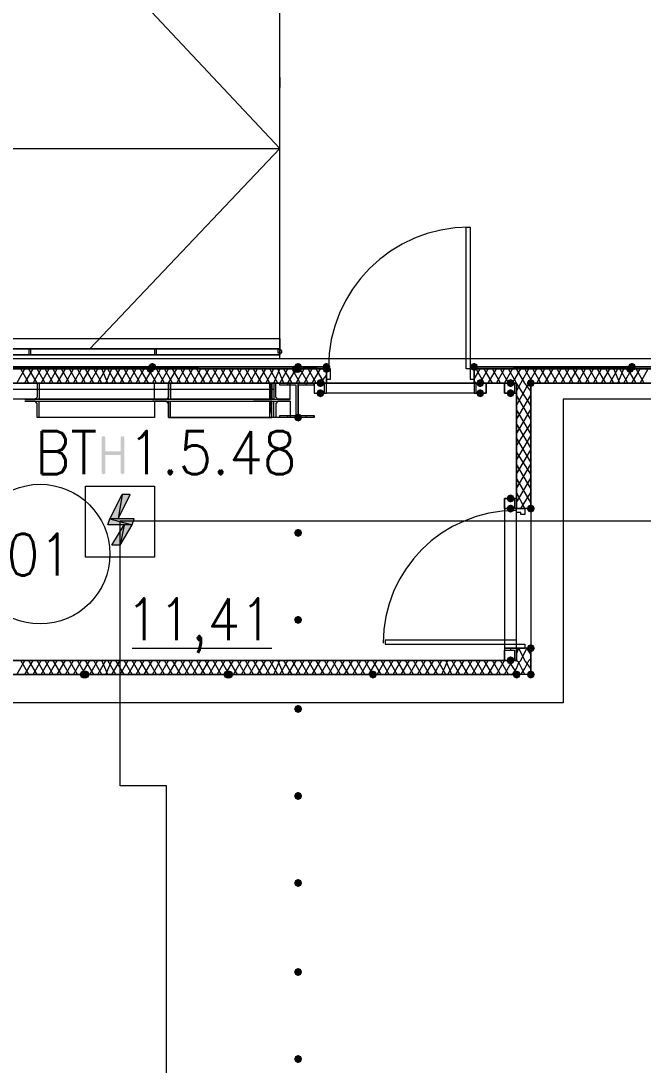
# Model space of a CAD drawing. Header units: millimetres. Extents: x 0 to 420, y 0 to 297.
# Drawn here: x 107.61 to 120.63, y 207.94 to 229.78 of the extents above; entities that cross this region are included whole.
import ezdxf

# ---------------------------------------------------------------- set-up
doc = ezdxf.new("R2010")
doc.units = ezdxf.units.MM
doc.styles.get("Standard").update_dxf_attribs({"font": 'STANDARD'})

msp = doc.modelspace()

# ---------------------------------------------------------------- hatches: boundary and pattern name
for color, points in [(254, [(110.405333, 222.504), (110.380463, 222.444204), (110.320667, 222.419333), (110.260871, 222.444204), (110.236, 222.504), (110.260871, 222.563796), (110.320667, 222.588667), (110.380462, 222.563796)]), (254, [(110.447667, 222.546333), (110.422796, 222.486537), (110.363, 222.461667), (110.303204, 222.486537), (110.278333, 222.546333), (110.303204, 222.606129), (110.363, 222.631), (110.422796, 222.606129)]), (254, [(113.453333, 222.504), (113.428463, 222.444204), (113.368667, 222.419333), (113.308871, 222.444204), (113.284, 222.504), (113.308871, 222.563796), (113.368667, 222.588667), (113.428462, 222.563796)]), (254, [(113.495667, 222.546333), (113.470796, 222.486537), (113.411, 222.461667), (113.351204, 222.486537), (113.326333, 222.546333), (113.351204, 222.606129), (113.411, 222.631), (113.470796, 222.606129)]), (254, [(113.495667, 222.546333), (113.470796, 222.486537), (113.411, 222.461667), (113.351204, 222.486537), (113.326333, 222.546333), (113.351204, 222.606129), (113.411, 222.631), (113.470796, 222.606129)]), (254, [(113.495667, 222.504), (113.470796, 222.444204), (113.411, 222.419333), (113.351204, 222.444204), (113.326333, 222.504), (113.351204, 222.563796), (113.411, 222.588667), (113.470796, 222.563796)]), (254, [(114.088333, 222.546333), (114.063463, 222.486537), (114.003667, 222.461667), (113.943871, 222.486537), (113.919, 222.546333), (113.943871, 222.606129), (114.003667, 222.631), (114.063462, 222.606129)]), (254, [(114.088333, 222.504), (114.063463, 222.444204), (114.003667, 222.419333), (113.943871, 222.444204), (113.919, 222.504), (113.943871, 222.563796), (114.003667, 222.588667), (114.063462, 222.563796)]), (254, [(117.178667, 222.546333), (117.153796, 222.486537), (117.094, 222.461667), (117.034204, 222.486537), (117.009333, 222.546333), (117.034204, 222.606129), (117.094, 222.631), (117.153796, 222.606129)]), (254, [(120.438333, 222.504), (120.413463, 222.444204), (120.353667, 222.419333), (120.293871, 222.444204), (120.269, 222.504), (120.293871, 222.563796), (120.353667, 222.588667), (120.413462, 222.563796)]), (254, [(120.480667, 222.546333), (120.455796, 222.486537), (120.396, 222.461667), (120.336204, 222.486537), (120.311333, 222.546333), (120.336204, 222.606129), (120.396, 222.631), (120.455796, 222.606129)]), (98, [(112.860667, 222.207667), (112.818333, 222.207667)]), (7, [(113.961333, 222.207667), (113.936462, 222.147871), (113.876667, 222.123), (113.816871, 222.147871), (113.792, 222.207667), (113.816871, 222.267462), (113.876667, 222.292333), (113.936462, 222.267463)]), (7, [(117.305667, 222.207667), (117.280796, 222.147871), (117.221, 222.123), (117.161204, 222.147871), (117.136333, 222.207667), (117.161204, 222.267462), (117.221, 222.292333), (117.280796, 222.267463)]), (7, [(117.940667, 222.207667), (117.915796, 222.147871), (117.856, 222.123), (117.796204, 222.147871), (117.771333, 222.207667), (117.796204, 222.267462), (117.856, 222.292333), (117.915796, 222.267463)]), (254, [(118.364, 222.207667), (118.339129, 222.147871), (118.279333, 222.123), (118.219538, 222.147871), (118.194667, 222.207667), (118.219537, 222.267462), (118.279333, 222.292333), (118.339129, 222.267463)]), (254, [(118.364, 222.207667), (118.339129, 222.147871), (118.279333, 222.123), (118.219538, 222.147871), (118.194667, 222.207667), (118.219537, 222.267462), (118.279333, 222.292333), (118.339129, 222.267463)]), (7, [(113.961333, 221.996), (113.936462, 221.936204), (113.876667, 221.911333), (113.816871, 221.936204), (113.792, 221.996), (113.816871, 222.055796), (113.876667, 222.080667), (113.936462, 222.055796)]), (7, [(117.305667, 221.996), (117.280796, 221.936204), (117.221, 221.911333), (117.161204, 221.936204), (117.136333, 221.996), (117.161204, 222.055796), (117.221, 222.080667), (117.280796, 222.055796)]), (7, [(117.940667, 221.996), (117.915796, 221.936204), (117.856, 221.911333), (117.796204, 221.936204), (117.771333, 221.996), (117.796204, 222.055796), (117.856, 222.080667), (117.915796, 222.055796)]), (98, [(112.522, 221.869), (112.564333, 221.869)]), (98, [(112.522, 221.826667), (112.564333, 221.826667)]), (98, [(112.818333, 221.869), (112.860667, 221.869)]), (7, [(113.495667, 221.488), (113.470796, 221.428204), (113.411, 221.403333), (113.351204, 221.428204), (113.326333, 221.488), (113.351204, 221.547796), (113.411, 221.572667), (113.470796, 221.547796)]), (7, [(109.299375, 220.342353), (109.299375, 221.058933), (109.309366, 221.088699), (109.339614, 221.098621), (109.36938, 221.088699), (109.379301, 221.058933), (109.379301, 220.780018), (109.697353, 220.780018), (109.697353, 221.058933), (109.707274, 221.088699), (109.73704, 221.098621), (109.767081, 221.088699), (109.777279, 221.058933), (109.777279, 220.342353), (109.767081, 220.312588), (109.73704, 220.302666), (109.707274, 220.312588), (109.697353, 220.342353), (109.697353, 220.700643), (109.379301, 220.700643), (109.379301, 220.342353), (109.36938, 220.312588), (109.339614, 220.302666), (109.309366, 220.312588)]), (7, [(117.940667, 219.794667), (117.915796, 219.734871), (117.856, 219.71), (117.796204, 219.734871), (117.771333, 219.794667), (117.796204, 219.854462), (117.856, 219.879333), (117.915796, 219.854463)]), (7, [(117.940667, 219.583), (117.915796, 219.523204), (117.856, 219.498333), (117.796204, 219.523204), (117.771333, 219.583), (117.796204, 219.642796), (117.856, 219.667667), (117.915796, 219.642796)]), (254, [(118.364, 219.583), (118.339129, 219.523204), (118.279333, 219.498333), (118.219538, 219.523204), (118.194667, 219.583), (118.219537, 219.642796), (118.279333, 219.667667), (118.339129, 219.642796)]), (7, [(113.495667, 219.075), (113.470796, 219.015204), (113.411, 218.990333), (113.351204, 219.015204), (113.326333, 219.075), (113.351204, 219.134796), (113.411, 219.159667), (113.470796, 219.134796)]), (7, [(113.495667, 217.254667), (113.470796, 217.194871), (113.411, 217.17), (113.351204, 217.194871), (113.326333, 217.254667), (113.351204, 217.314462), (113.411, 217.339333), (113.470796, 217.314463)]), (254, [(118.364, 216.662), (118.339129, 216.602204), (118.279333, 216.577333), (118.219538, 216.602204), (118.194667, 216.662), (118.219537, 216.721796), (118.279333, 216.746667), (118.339129, 216.721796)]), (7, [(117.940667, 216.408), (117.915796, 216.348204), (117.856, 216.323333), (117.796204, 216.348204), (117.771333, 216.408), (117.796204, 216.467796), (117.856, 216.492667), (117.915796, 216.467796)]), (254, [(109.008333, 216.111667), (108.983463, 216.051871), (108.923667, 216.027), (108.863871, 216.051871), (108.839, 216.111667), (108.863871, 216.171462), (108.923667, 216.196333), (108.983462, 216.171463)]), (254, [(109.050667, 216.111667), (109.025796, 216.051871), (108.966, 216.027), (108.906204, 216.051871), (108.881333, 216.111667), (108.906204, 216.171462), (108.966, 216.196333), (109.025796, 216.171463)]), (254, [(112.014, 216.111667), (111.989129, 216.051871), (111.929333, 216.027), (111.869538, 216.051871), (111.844667, 216.111667), (111.869537, 216.171462), (111.929333, 216.196333), (111.989129, 216.171463)]), (254, [(112.056333, 216.111667), (112.031462, 216.051871), (111.971667, 216.027), (111.911871, 216.051871), (111.887, 216.111667), (111.911871, 216.171462), (111.971667, 216.196333), (112.031462, 216.171463)]), (254, [(115.062, 216.111667), (115.037129, 216.051871), (114.977333, 216.027), (114.917538, 216.051871), (114.892667, 216.111667), (114.917537, 216.171462), (114.977333, 216.196333), (115.037129, 216.171463)]), (254, [(115.062, 216.111667), (115.037129, 216.051871), (114.977333, 216.027), (114.917538, 216.051871), (114.892667, 216.111667), (114.917537, 216.171462), (114.977333, 216.196333), (115.037129, 216.171463)]), (254, [(118.067667, 216.111667), (118.042796, 216.051871), (117.983, 216.027), (117.923204, 216.051871), (117.898333, 216.111667), (117.923204, 216.171462), (117.983, 216.196333), (118.042796, 216.171463)]), (254, [(118.364, 216.111667), (118.339129, 216.051871), (118.279333, 216.027), (118.219538, 216.051871), (118.194667, 216.111667), (118.219537, 216.171462), (118.279333, 216.196333), (118.339129, 216.171463)]), (254, [(118.364, 216.111667), (118.339129, 216.051871), (118.279333, 216.027), (118.219538, 216.051871), (118.194667, 216.111667), (118.219537, 216.171462), (118.279333, 216.196333), (118.339129, 216.171463)]), (7, [(113.495667, 215.392), (113.470796, 215.332204), (113.411, 215.307333), (113.351204, 215.332204), (113.326333, 215.392), (113.351204, 215.451796), (113.411, 215.476667), (113.470796, 215.451796)]), (7, [(113.495667, 213.571667), (113.470796, 213.511871), (113.411, 213.487), (113.351204, 213.511871), (113.326333, 213.571667), (113.351204, 213.631462), (113.411, 213.656333), (113.470796, 213.631463)]), (7, [(113.495667, 211.751333), (113.470796, 211.691537), (113.411, 211.666667), (113.351204, 211.691537), (113.326333, 211.751333), (113.351204, 211.811129), (113.411, 211.836), (113.470796, 211.811129)]), (7, [(113.495667, 209.888667), (113.470796, 209.828871), (113.411, 209.804), (113.351204, 209.828871), (113.326333, 209.888667), (113.351204, 209.948462), (113.411, 209.973333), (113.470796, 209.948463)]), (7, [(113.495667, 208.068333), (113.470796, 208.008537), (113.411, 207.983667), (113.351204, 208.008537), (113.326333, 208.068333), (113.351204, 208.128129), (113.411, 208.153), (113.470796, 208.128129)])]:
    msp.add_hatch(color=color).paths.add_polyline_path(points, flags=0)
h = msp.add_hatch(color=7)
h.paths.add_polyline_path([(113.368667, 222.546333), (101.134333, 222.546333), (113.368667, 222.504)], flags=0)
h.paths.add_polyline_path([(101.134333, 222.546333), (113.368667, 222.504), (101.134333, 222.504)], flags=0)
h = msp.add_hatch(color=7)
h.paths.add_polyline_path([(114.003667, 222.546333), (113.411, 222.546333), (114.003667, 222.504)], flags=0)
h.paths.add_polyline_path([(113.411, 222.546333), (114.003667, 222.504), (113.411, 222.504)], flags=0)
h = msp.add_hatch(color=7)
h.paths.add_polyline_path([(122.004667, 222.546333), (117.094, 222.546333), (122.004667, 222.504)], flags=0)
h.paths.add_polyline_path([(117.094, 222.546333), (122.004667, 222.504), (117.094, 222.504)], flags=0)
h = msp.add_hatch(color=98)
h.paths.add_polyline_path([(112.860667, 222.207667), (112.818333, 222.207667), (112.860667, 221.953667)], flags=0)
h.paths.add_polyline_path([(112.818333, 222.207667), (112.860667, 221.953667), (112.818333, 221.953667)], flags=0)
h = msp.add_hatch(color=7)
h.paths.add_polyline_path([(118.279333, 222.207667), (118.279333, 219.583)], flags=0)
h.paths.add_polyline_path([(118.279333, 219.583), (118.279333, 222.207667)], flags=0)
h = msp.add_hatch(color=98)
h.paths.add_polyline_path([(112.860667, 221.953667), (112.818333, 221.953667), (112.860667, 221.911333)], flags=0)
h.paths.add_polyline_path([(112.818333, 221.953667), (112.860667, 221.911333), (112.818333, 221.911333)], flags=0)
h.paths.add_polyline_path([(112.860667, 221.911333), (112.818333, 221.911333)], flags=0)
h.paths.add_polyline_path([(112.818333, 221.911333), (112.860667, 221.911333)], flags=0)
h.paths.add_polyline_path([(112.860667, 221.911333), (112.818333, 221.911333)], flags=0)
h.paths.add_polyline_path([(112.860667, 221.911333), (112.818333, 221.911333)], flags=0)
h.paths.add_polyline_path([(112.818333, 221.911333), (112.860667, 221.911333)], flags=0)
h.paths.add_polyline_path([(112.860667, 221.911333), (112.818333, 221.911333)], flags=0)
h = msp.add_hatch(color=98)
h.paths.add_polyline_path([(112.860667, 221.869), (112.522, 221.869)], flags=0)
h.paths.add_polyline_path([(112.522, 221.869), (112.860667, 221.869)], flags=0)
h.paths.add_polyline_path([(112.860667, 221.869), (112.522, 221.869)], flags=0)
h.paths.add_polyline_path([(112.860667, 221.869), (112.522, 221.869), (112.479667, 221.869)], flags=0)
h = msp.add_hatch(color=98)
h.paths.add_polyline_path([(112.479667, 221.869), (112.860667, 221.869)], flags=0)
h.paths.add_polyline_path([(112.860667, 221.869), (112.479667, 221.869)], flags=0)
h.paths.add_polyline_path([(112.860667, 221.869), (112.479667, 221.869)], flags=0)
h.paths.add_polyline_path([(112.479667, 221.869), (112.860667, 221.869)], flags=0)
h.paths.add_polyline_path([(112.860667, 221.869), (112.479667, 221.869)], flags=0)
h.paths.add_polyline_path([(112.860667, 221.869), (112.479667, 221.869)], flags=0)
h.paths.add_polyline_path([(112.479667, 221.869), (112.860667, 221.869)], flags=0)
h.paths.add_polyline_path([(112.860667, 221.869), (112.479667, 221.869)], flags=0)
h = msp.add_hatch(color=98)
h.paths.add_polyline_path([(112.860667, 221.826667), (112.479667, 221.826667)], flags=0)
h.paths.add_polyline_path([(112.479667, 221.826667), (112.860667, 221.826667)], flags=0)
h.paths.add_polyline_path([(112.860667, 221.826667), (112.479667, 221.826667)], flags=0)
h.paths.add_polyline_path([(112.860667, 221.826667), (112.479667, 221.826667)], flags=0)
h.paths.add_polyline_path([(112.479667, 221.826667), (112.860667, 221.826667)], flags=0)
h.paths.add_polyline_path([(112.860667, 221.826667), (112.479667, 221.826667)], flags=0)
h.paths.add_polyline_path([(112.860667, 221.826667), (112.479667, 221.826667)], flags=0)
h.paths.add_polyline_path([(112.479667, 221.826667), (112.860667, 221.826667)], flags=0)
h.paths.add_polyline_path([(112.860667, 221.826667), (112.479667, 221.826667)], flags=0)
h.paths.add_polyline_path([(112.860667, 221.826667), (112.479667, 221.826667), (112.522, 221.826667)], flags=0)
h = msp.add_hatch(color=98)
h.paths.add_polyline_path([(112.522, 221.869), (112.564333, 221.869)], flags=0)
h.paths.add_polyline_path([(112.564333, 221.869), (112.522, 221.869)], flags=0)
h = msp.add_hatch(color=98)
h.paths.add_polyline_path([(112.522, 221.826667), (112.860667, 221.826667)], flags=0)
h.paths.add_polyline_path([(112.860667, 221.826667), (112.522, 221.826667)], flags=0)
h = msp.add_hatch(color=98)
h.paths.add_polyline_path([(112.522, 221.826667), (112.564333, 221.826667)], flags=0)
h.paths.add_polyline_path([(112.564333, 221.826667), (112.522, 221.826667)], flags=0)
h = msp.add_hatch(color=98)
h.paths.add_polyline_path([(112.860667, 221.911333), (112.818333, 221.911333), (112.860667, 221.869)], flags=0)
h.paths.add_polyline_path([(112.818333, 221.911333), (112.860667, 221.869), (112.818333, 221.869)], flags=0)
h.paths.add_polyline_path([(112.860667, 221.869), (112.818333, 221.869), (112.564333, 221.869)], flags=0)
h = msp.add_hatch(color=98)
h.paths.add_polyline_path([(112.860667, 221.826667), (112.564333, 221.826667)], flags=0)
h.paths.add_polyline_path([(112.564333, 221.826667), (112.860667, 221.826667), (112.818333, 221.826667)], flags=0)
h = msp.add_hatch(color=98)
h.paths.add_polyline_path([(112.860667, 221.826667), (112.818333, 221.826667), (112.860667, 221.784333)], flags=0)
h.paths.add_polyline_path([(112.818333, 221.826667), (112.860667, 221.784333), (112.818333, 221.784333)], flags=0)
h.paths.add_polyline_path([(112.860667, 221.784333), (112.818333, 221.784333)], flags=0)
h.paths.add_polyline_path([(112.818333, 221.784333), (112.860667, 221.784333)], flags=0)
h.paths.add_polyline_path([(112.860667, 221.784333), (112.818333, 221.784333)], flags=0)
h.paths.add_polyline_path([(112.860667, 221.784333), (112.818333, 221.784333)], flags=0)
h.paths.add_polyline_path([(112.818333, 221.784333), (112.860667, 221.784333)], flags=0)
h.paths.add_polyline_path([(112.860667, 221.784333), (112.818333, 221.784333)], flags=0)
h = msp.add_hatch(color=98)
h.paths.add_polyline_path([(112.860667, 221.784333), (112.818333, 221.784333), (112.860667, 221.742)], flags=0)
h.paths.add_polyline_path([(112.818333, 221.784333), (112.860667, 221.742), (112.818333, 221.742)], flags=0)
h = msp.add_hatch(color=1)
h.paths.add_polyline_path([(109.897335, 219.879332), (109.728001, 219.879332), (109.643335, 219.371332)], flags=0)
h.paths.add_polyline_path([(109.728001, 219.879332), (109.643335, 219.371332), (109.474001, 219.371332)], flags=0)
h = msp.add_hatch(color=1)
h.paths.add_polyline_path([(109.982001, 219.371332), (109.474001, 219.371332), (109.939668, 219.244332)], flags=0)
h.paths.add_polyline_path([(109.474001, 219.371332), (109.939668, 219.244332), (109.431668, 219.244332)], flags=0)
h = msp.add_hatch(color=1)
h.paths.add_polyline_path([(109.939668, 219.244332), (109.770335, 219.244332), (109.685668, 218.820999)], flags=0)
h.paths.add_polyline_path([(109.770335, 219.244332), (109.685668, 218.820999), (109.516335, 218.820999)], flags=0)
h = msp.add_hatch(color=7)
h.paths.add_polyline_path([(118.279333, 216.662), (118.279333, 216.111667)], flags=0)
h.paths.add_polyline_path([(118.279333, 216.111667), (118.279333, 216.662)], flags=0)
h = msp.add_hatch(color=7)
h.paths.add_polyline_path([(101.430667, 216.111667), (117.983, 216.111667)], flags=0)
h.paths.add_polyline_path([(117.983, 216.111667), (101.430667, 216.111667)], flags=0)

# ---------------------------------------------------------------- linework, layer by layer
at = {"color": 7, "lineweight": 0}
for points in [[(86.952667, 222.927333), (113.03, 222.927333), (113.03, 231.351667), (86.952667, 231.351667)], [(113.03, 227.118333), (109.050667, 231.351667)], [(112.818333, 222.927333), (112.903, 222.927333), (113.03, 222.927333), (113.03, 227.118333), (113.03, 231.351667), (112.818333, 231.351667)], [(113.03, 228.6), (113.03, 228.515333), (113.03, 228.388333)], [(86.952667, 227.118333), (113.03, 227.118333), (109.050667, 222.927333)], [(113.03, 225.679), (113.03, 225.763667), (113.03, 225.890667)], [(116.988167, 225.467333), (116.687346, 225.452143), (116.395215, 225.407559), (116.113253, 225.33506), (115.842939, 225.236125), (115.585751, 225.112231), (115.343169, 224.96486), (115.116672, 224.795488), (114.907737, 224.605596), (114.717845, 224.396662), (114.548474, 224.170164), (114.401102, 223.927582), (114.277209, 223.670394), (114.178273, 223.40008), (114.105774, 223.118118), (114.06119, 222.825988), (114.046, 222.525167)], [(101.134333, 222.504), (113.368667, 222.504), (101.134333, 222.504), (113.368667, 222.546333)], [(101.134333, 222.504), (113.368667, 222.504), (113.368667, 222.546333), (101.134333, 222.546333)], [(101.134333, 222.504), (113.368667, 222.504), (113.368667, 222.546333), (101.134333, 222.546333)], [(114.003667, 222.504), (101.430667, 222.504)], [(107.526667, 222.207667), (107.696, 222.504)], [(107.780667, 222.207667), (107.611333, 222.504)], [(107.696, 222.207667), (107.865333, 222.504)], [(107.95, 222.207667), (107.780667, 222.504)], [(107.865333, 222.207667), (108.034667, 222.504)], [(108.119333, 222.207667), (107.95, 222.504)], [(108.034667, 222.207667), (108.204, 222.504)], [(108.288667, 222.207667), (108.119333, 222.504)], [(108.204, 222.207667), (108.373333, 222.504)], [(108.458, 222.207667), (108.288667, 222.504)], [(108.373333, 222.207667), (108.542667, 222.504)], [(108.627333, 222.207667), (108.458, 222.504)], [(108.542667, 222.207667), (108.712, 222.504)], [(108.796667, 222.207667), (108.627333, 222.504)], [(108.712, 222.207667), (108.881333, 222.504)], [(108.966, 222.207667), (108.796667, 222.504)], [(108.881333, 222.207667), (109.050667, 222.504)], [(109.135333, 222.207667), (108.966, 222.504)], [(109.050667, 222.207667), (109.22, 222.504)], [(109.304667, 222.207667), (109.135333, 222.504)], [(109.22, 222.207667), (109.389333, 222.504)], [(109.431667, 222.207667), (109.304667, 222.504)], [(109.389333, 222.207667), (109.516333, 222.504)], [(109.601, 222.207667), (109.431667, 222.504)], [(109.516333, 222.207667), (109.685667, 222.504)], [(109.770333, 222.207667), (109.601, 222.504)], [(109.685667, 222.207667), (109.855, 222.504)], [(109.939667, 222.207667), (109.770333, 222.504)], [(109.855, 222.207667), (110.024333, 222.504)], [(110.109, 222.207667), (109.939667, 222.504)], [(110.024333, 222.207667), (110.193667, 222.504)], [(110.278333, 222.207667), (110.109, 222.504)], [(110.193667, 222.207667), (110.363, 222.504)], [(110.447667, 222.207667), (110.278333, 222.504)], [(110.363, 222.207667), (110.532333, 222.504)], [(110.617, 222.207667), (110.447667, 222.504)], [(110.532333, 222.207667), (110.701667, 222.504)], [(110.786333, 222.207667), (110.617, 222.504)], [(110.701667, 222.207667), (110.871, 222.504)], [(110.955667, 222.207667), (110.786333, 222.504)], [(110.871, 222.207667), (111.040333, 222.504)], [(111.125, 222.207667), (110.955667, 222.504)], [(111.040333, 222.207667), (111.209667, 222.504)], [(111.294333, 222.207667), (111.125, 222.504)], [(111.209667, 222.207667), (111.379, 222.504)], [(111.463667, 222.207667), (111.294333, 222.504)], [(111.379, 222.207667), (111.548333, 222.504)], [(111.633, 222.207667), (111.463667, 222.504)], [(111.548333, 222.207667), (111.717667, 222.504)], [(111.802333, 222.207667), (111.633, 222.504)], [(111.717667, 222.207667), (111.887, 222.504)], [(111.971667, 222.207667), (111.802333, 222.504)], [(111.887, 222.207667), (112.056333, 222.504)], [(112.141, 222.207667), (111.971667, 222.504)], [(112.056333, 222.207667), (112.225667, 222.504)], [(112.310333, 222.207667), (112.141, 222.504)], [(112.225667, 222.207667), (112.395, 222.504)], [(112.479667, 222.207667), (112.310333, 222.504)], [(112.395, 222.207667), (112.564333, 222.504)], [(112.649, 222.207667), (112.479667, 222.504)], [(112.564333, 222.207667), (112.733667, 222.504)], [(112.818333, 222.207667), (112.649, 222.504)], [(112.733667, 222.207667), (112.903, 222.504)], [(112.987667, 222.207667), (112.818333, 222.504)], [(112.903, 222.207667), (113.03, 222.504)], [(113.114667, 222.207667), (112.987667, 222.504)], [(113.03, 222.207667), (113.199333, 222.504)], [(113.284, 222.207667), (113.114667, 222.504)], [(113.199333, 222.207667), (113.368667, 222.504)], [(113.453333, 222.207667), (113.284, 222.504)], [(113.368667, 222.207667), (113.538, 222.504)], [(113.411, 222.546333), (114.003667, 222.546333), (113.411, 222.504), (114.003667, 222.504)], [(113.622667, 222.207667), (113.453333, 222.504)], [(113.538, 222.207667), (113.707333, 222.504)], [(113.792, 222.207667), (113.622667, 222.504)], [(113.707333, 222.207667), (113.876667, 222.504)], [(113.961333, 222.207667), (113.792, 222.504)], [(113.876667, 222.207667), (114.003667, 222.377)], [(114.003667, 222.461667), (113.961333, 222.504)], [(114.003667, 222.504), (114.003667, 222.292333), (114.003667, 222.207667)], [(114.003667, 222.207667), (114.003667, 222.292333), (114.003667, 222.504), (114.003667, 222.292333)], [(117.094, 222.546333), (122.004667, 222.546333), (117.094, 222.504), (122.004667, 222.504)], [(117.094, 222.292333), (117.221, 222.504)], [(117.094, 222.504), (117.094, 222.292333), (117.094, 222.207667)], [(117.094, 222.207667), (117.094, 222.292333), (117.094, 222.504), (117.094, 222.292333)], [(122.004667, 222.504), (117.094, 222.504)], [(117.305667, 222.207667), (117.136333, 222.504)], [(117.221, 222.207667), (117.390333, 222.504)], [(117.475, 222.207667), (117.305667, 222.504)], [(117.390333, 222.207667), (117.559667, 222.504)], [(117.644333, 222.207667), (117.475, 222.504)], [(117.559667, 222.207667), (117.729, 222.504)], [(117.813667, 222.207667), (117.644333, 222.504)], [(117.729, 222.207667), (117.898333, 222.504)], [(117.983, 222.207667), (117.813667, 222.504)], [(117.898333, 222.207667), (118.067667, 222.504)], [(118.152333, 222.207667), (117.983, 222.504)], [(118.067667, 222.207667), (118.237, 222.504)], [(118.321667, 222.207667), (118.152333, 222.504)], [(118.237, 222.207667), (118.406333, 222.504)], [(118.491, 222.207667), (118.321667, 222.504)], [(118.406333, 222.207667), (118.575667, 222.504)], [(118.660333, 222.207667), (118.491, 222.504)], [(118.575667, 222.207667), (118.745, 222.504)], [(118.829667, 222.207667), (118.660333, 222.504)], [(118.745, 222.207667), (118.914333, 222.504)], [(118.999, 222.207667), (118.829667, 222.504)], [(118.914333, 222.207667), (119.083667, 222.504)], [(119.168333, 222.207667), (118.999, 222.504)], [(119.083667, 222.207667), (119.253, 222.504)], [(119.337667, 222.207667), (119.168333, 222.504)], [(119.253, 222.207667), (119.422333, 222.504)], [(119.507, 222.207667), (119.337667, 222.504)], [(119.422333, 222.207667), (119.591667, 222.504)], [(119.676333, 222.207667), (119.507, 222.504)], [(119.591667, 222.207667), (119.761, 222.504)], [(119.845667, 222.207667), (119.676333, 222.504)], [(119.761, 222.207667), (119.930333, 222.504)], [(120.015, 222.207667), (119.845667, 222.504)], [(119.930333, 222.207667), (120.099667, 222.504)], [(120.142, 222.207667), (120.015, 222.504)], [(120.099667, 222.207667), (120.226667, 222.504)], [(120.311333, 222.207667), (120.142, 222.504)], [(120.226667, 222.207667), (120.396, 222.504)], [(120.480667, 222.207667), (120.311333, 222.504)], [(120.396, 222.207667), (120.565333, 222.504)], [(120.65, 222.207667), (120.480667, 222.504)], [(120.565333, 222.207667), (120.734667, 222.504)], [(101.430667, 222.207667), (114.003667, 222.207667)], [(107.95, 222.207667), (107.95, 221.911333), (107.907667, 221.869), (107.696, 221.869)], [(107.992333, 222.207667), (107.95, 222.207667)], [(110.701667, 221.869), (110.701667, 222.207667), (110.701667, 221.911333)], [(110.701667, 222.207667), (112.860667, 222.207667)], [(112.903, 222.207667), (110.744, 222.207667), (110.744, 221.869), (112.903, 221.869), (113.241667, 221.869), (113.199333, 221.869), (112.987667, 221.869), (112.945333, 221.911333), (112.945333, 222.207667), (112.903, 222.207667), (112.903, 221.869)], [(112.860667, 221.869), (113.241667, 221.869), (113.241667, 222.207667), (112.860667, 222.207667)], [(113.03, 222.165333), (113.03, 222.207667)], [(113.199333, 222.165333), (113.199333, 222.207667)], [(113.411, 221.488), (113.411, 222.207667)], [(113.580333, 222.165333), (113.580333, 222.207667)], [(113.749667, 222.165333), (113.749667, 222.207667)], [(114.003667, 222.080667), (114.003667, 222.207667), (115.57, 222.207667)], [(115.57, 222.207667), (117.094, 222.207667), (117.094, 222.080667)], [(117.136333, 222.207667), (117.094, 222.25)], [(117.094, 222.207667), (117.983, 222.207667)], [(117.983, 222.038333), (118.067667, 222.207667)], [(117.983, 221.742), (118.237, 222.207667)], [(118.279333, 221.742), (117.983, 222.207667)], [(117.983, 222.207667), (117.983, 219.583)], [(118.279333, 222.038333), (118.152333, 222.207667)], [(118.279333, 219.583), (118.279333, 222.207667), (118.279333, 219.583), (118.279333, 222.207667)], [(118.279333, 219.583), (118.279333, 222.207667)], [(118.279333, 222.207667), (121.835333, 222.207667)], [(102.277333, 222.080667), (102.277333, 221.869), (102.277333, 221.911333), (102.277333, 222.080667), (112.903, 222.080667), (112.903, 221.869), (102.277333, 221.869)], [(115.57, 221.996), (114.003667, 221.996), (114.003667, 222.080667)], [(117.094, 222.080667), (117.094, 221.996), (115.57, 221.996)], [(117.983, 221.445667), (118.279333, 221.953667)], [(118.279333, 221.445667), (117.983, 221.953667)], [(107.696, 221.869), (107.992333, 221.869)], [(107.696, 221.826667), (107.992333, 221.826667)], [(107.95, 221.488), (107.95, 221.784333), (107.907667, 221.826667), (107.696, 221.826667)], [(110.701667, 221.911333), (110.659333, 221.869), (110.363, 221.869), (110.701667, 221.869)], [(110.363, 221.869), (110.659333, 221.869)], [(110.701667, 221.784333), (110.659333, 221.826667), (110.363, 221.826667), (110.701667, 221.826667)], [(110.363, 221.826667), (110.659333, 221.826667)], [(110.701667, 221.869), (112.860667, 221.869)], [(110.701667, 221.826667), (112.860667, 221.826667)], [(110.701667, 221.826667), (110.701667, 221.488), (110.701667, 221.784333)], [(112.903, 221.488), (110.744, 221.488), (110.744, 221.826667), (112.903, 221.826667), (113.241667, 221.826667), (113.199333, 221.826667), (112.987667, 221.826667), (112.945333, 221.784333), (112.945333, 221.488), (112.903, 221.488), (112.903, 221.826667)], [(112.522, 221.869), (112.818333, 221.869)], [(112.522, 221.826667), (112.818333, 221.826667)], [(112.860667, 221.826667), (113.241667, 221.826667), (113.241667, 221.488), (112.860667, 221.488)], [(113.03, 221.488), (113.03, 221.530333)], [(113.199333, 221.488), (113.199333, 221.530333)], [(113.580333, 221.488), (113.580333, 221.530333)], [(113.749667, 221.488), (113.749667, 221.530333)], [(117.983, 221.149333), (118.279333, 221.657333)], [(118.279333, 221.149333), (117.983, 221.657333)], [(107.992333, 221.488), (107.95, 221.488)], [(110.701667, 221.488), (112.860667, 221.488)], [(117.983, 220.895333), (118.279333, 221.361)], [(118.279333, 220.853), (117.983, 221.361)], [(117.983, 220.599), (118.279333, 221.107)], [(118.279333, 220.556667), (117.983, 221.064667)], [(117.983, 220.302667), (118.279333, 220.810667)], [(118.279333, 220.302667), (117.983, 220.768333)], [(117.983, 220.006333), (118.279333, 220.514333)], [(118.279333, 220.006333), (117.983, 220.514333)], [(117.983, 219.71), (118.279333, 220.218)], [(118.279333, 219.71), (117.983, 220.218)], [(108.966001, 220.048666), (110.405335, 220.048666)], [(118.152333, 219.583), (117.983, 219.921667)], [(118.067667, 219.583), (118.279333, 219.921667)], [(117.961833, 219.540667), (117.678325, 219.526351), (117.403006, 219.484333), (117.137272, 219.416007), (116.882515, 219.322766), (116.64013, 219.206004), (116.411509, 219.067114), (116.198048, 218.907491), (116.001139, 218.728528), (115.822176, 218.531619), (115.662552, 218.318157), (115.523663, 218.089537), (115.406901, 217.847151), (115.31366, 217.592395), (115.245334, 217.32666), (115.203316, 217.051342), (115.189, 216.767833)], [(117.856, 219.583), (117.729, 219.583), (117.729, 218.101333)], [(117.983, 218.101333), (117.983, 219.583), (117.856, 219.583)], [(117.983, 219.583), (117.983, 219.625333)], [(118.279333, 219.583), (118.152333, 219.583), (117.983, 219.583)], [(118.279333, 219.583), (118.152333, 219.583)], [(118.237, 219.583), (118.279333, 219.625333)], [(117.729, 218.101333), (117.729, 216.662), (117.856, 216.662)], [(117.856, 216.662), (117.983, 216.662), (117.983, 218.101333)], [(109.939667, 216.662), (112.860667, 216.662)], [(117.856, 216.662), (117.856, 216.619667)], [(117.983, 216.535), (118.025333, 216.662)], [(118.279333, 216.662), (118.152333, 216.662), (117.983, 216.662)], [(117.983, 216.662), (117.983, 216.408)], [(118.152333, 216.408), (118.025333, 216.662)], [(118.067667, 216.408), (118.194667, 216.662)], [(118.279333, 216.662), (118.152333, 216.662)], [(118.279333, 216.535), (118.194667, 216.662)], [(118.279333, 216.662), (118.279333, 216.111667), (118.279333, 216.662), (118.279333, 216.111667)], [(118.279333, 216.111667), (118.279333, 216.662)], [(117.983, 216.408), (101.430667, 216.408)], [(107.526667, 216.111667), (107.696, 216.408)], [(107.780667, 216.111667), (107.611333, 216.408)], [(107.696, 216.111667), (107.865333, 216.408)], [(107.95, 216.111667), (107.780667, 216.408)], [(107.865333, 216.111667), (108.034667, 216.408)], [(108.119333, 216.111667), (107.95, 216.408)], [(108.034667, 216.111667), (108.204, 216.408)], [(108.288667, 216.111667), (108.119333, 216.408)], [(108.204, 216.111667), (108.373333, 216.408)], [(108.458, 216.111667), (108.288667, 216.408)], [(108.373333, 216.111667), (108.542667, 216.408)], [(108.627333, 216.111667), (108.458, 216.408)], [(108.542667, 216.111667), (108.712, 216.408)], [(108.796667, 216.111667), (108.627333, 216.408)], [(108.712, 216.111667), (108.881333, 216.408)], [(108.966, 216.111667), (108.796667, 216.408)], [(108.881333, 216.111667), (109.050667, 216.408)], [(109.135333, 216.111667), (108.966, 216.408)], [(109.050667, 216.111667), (109.22, 216.408)], [(109.304667, 216.111667), (109.135333, 216.408)], [(109.22, 216.111667), (109.389333, 216.408)], [(109.431667, 216.111667), (109.304667, 216.408)], [(109.389333, 216.111667), (109.516333, 216.408)], [(109.601, 216.111667), (109.431667, 216.408)], [(109.516333, 216.111667), (109.685667, 216.408)], [(109.770333, 216.111667), (109.601, 216.408)], [(109.685667, 216.111667), (109.855, 216.408)], [(109.939667, 216.111667), (109.770333, 216.408)], [(109.855, 216.111667), (110.024333, 216.408)], [(110.109, 216.111667), (109.939667, 216.408)], [(110.024333, 216.111667), (110.193667, 216.408)], [(110.278333, 216.111667), (110.109, 216.408)], [(110.193667, 216.111667), (110.363, 216.408)], [(110.447667, 216.111667), (110.278333, 216.408)], [(110.363, 216.111667), (110.532333, 216.408)], [(110.617, 216.111667), (110.447667, 216.408)], [(110.532333, 216.111667), (110.701667, 216.408)], [(110.786333, 216.111667), (110.617, 216.408)], [(110.701667, 216.111667), (110.871, 216.408)], [(110.955667, 216.111667), (110.786333, 216.408)], [(110.871, 216.111667), (111.040333, 216.408)], [(111.125, 216.111667), (110.955667, 216.408)], [(111.040333, 216.111667), (111.209667, 216.408)], [(111.294333, 216.111667), (111.125, 216.408)], [(111.209667, 216.111667), (111.379, 216.408)], [(111.463667, 216.111667), (111.294333, 216.408)], [(111.379, 216.111667), (111.548333, 216.408)], [(111.633, 216.111667), (111.463667, 216.408)], [(111.548333, 216.111667), (111.717667, 216.408)], [(111.802333, 216.111667), (111.633, 216.408)], [(111.717667, 216.111667), (111.887, 216.408)], [(111.971667, 216.111667), (111.802333, 216.408)], [(111.887, 216.111667), (112.056333, 216.408)], [(112.141, 216.111667), (111.971667, 216.408)], [(112.056333, 216.111667), (112.225667, 216.408)], [(112.310333, 216.111667), (112.141, 216.408)], [(112.225667, 216.111667), (112.395, 216.408)], [(112.479667, 216.111667), (112.310333, 216.408)], [(112.395, 216.111667), (112.564333, 216.408)], [(112.649, 216.111667), (112.479667, 216.408)], [(112.564333, 216.111667), (112.733667, 216.408)], [(112.818333, 216.111667), (112.649, 216.408)], [(112.733667, 216.111667), (112.903, 216.408)], [(112.987667, 216.111667), (112.818333, 216.408)], [(112.903, 216.111667), (113.03, 216.408)], [(113.114667, 216.111667), (112.987667, 216.408)], [(113.03, 216.111667), (113.199333, 216.408)], [(113.284, 216.111667), (113.114667, 216.408)], [(113.199333, 216.111667), (113.368667, 216.408)], [(113.453333, 216.111667), (113.284, 216.408)], [(113.368667, 216.111667), (113.538, 216.408)], [(113.622667, 216.111667), (113.453333, 216.408)], [(113.538, 216.111667), (113.707333, 216.408)], [(113.792, 216.111667), (113.622667, 216.408)], [(113.707333, 216.111667), (113.876667, 216.408)], [(113.961333, 216.111667), (113.792, 216.408)], [(113.876667, 216.111667), (114.046, 216.408)], [(114.130667, 216.111667), (113.961333, 216.408)], [(114.046, 216.111667), (114.215333, 216.408)], [(114.3, 216.111667), (114.130667, 216.408)], [(114.215333, 216.111667), (114.384667, 216.408)], [(114.469333, 216.111667), (114.3, 216.408)], [(114.384667, 216.111667), (114.554, 216.408)], [(114.638667, 216.111667), (114.469333, 216.408)], [(114.554, 216.111667), (114.723333, 216.408)], [(114.808, 216.111667), (114.638667, 216.408)], [(114.723333, 216.111667), (114.892667, 216.408)], [(114.977333, 216.111667), (114.808, 216.408)], [(114.892667, 216.111667), (115.062, 216.408)], [(115.146667, 216.111667), (114.977333, 216.408)], [(115.062, 216.111667), (115.231333, 216.408)], [(115.316, 216.111667), (115.146667, 216.408)], [(115.231333, 216.111667), (115.400667, 216.408)], [(115.485333, 216.111667), (115.316, 216.408)], [(115.400667, 216.111667), (115.57, 216.408)], [(115.654667, 216.111667), (115.485333, 216.408)], [(115.57, 216.111667), (115.739333, 216.408)], [(115.824, 216.111667), (115.654667, 216.408)], [(115.739333, 216.111667), (115.908667, 216.408)], [(115.993333, 216.111667), (115.824, 216.408)], [(115.908667, 216.111667), (116.078, 216.408)], [(116.162667, 216.111667), (115.993333, 216.408)], [(116.078, 216.111667), (116.247333, 216.408)], [(116.332, 216.111667), (116.162667, 216.408)], [(116.247333, 216.111667), (116.416667, 216.408)], [(116.501333, 216.111667), (116.332, 216.408)], [(116.416667, 216.111667), (116.543667, 216.408)], [(116.628333, 216.111667), (116.501333, 216.408)], [(116.543667, 216.111667), (116.713, 216.408)], [(116.797667, 216.111667), (116.628333, 216.408)], [(116.713, 216.111667), (116.882333, 216.408)], [(116.967, 216.111667), (116.797667, 216.408)], [(116.882333, 216.111667), (117.051667, 216.408)], [(117.136333, 216.111667), (116.967, 216.408)], [(117.051667, 216.111667), (117.221, 216.408)], [(117.305667, 216.111667), (117.136333, 216.408)], [(117.221, 216.111667), (117.390333, 216.408)], [(117.475, 216.111667), (117.305667, 216.408)], [(117.390333, 216.111667), (117.559667, 216.408)], [(117.644333, 216.111667), (117.475, 216.408)], [(117.559667, 216.111667), (117.729, 216.408)], [(117.813667, 216.111667), (117.644333, 216.408)], [(117.729, 216.111667), (117.898333, 216.408)], [(117.983, 216.154), (117.813667, 216.408)], [(117.983, 216.408), (117.983, 216.450333)], [(118.025333, 216.365667), (117.983, 216.408)], [(117.983, 216.238667), (118.025333, 216.365667)], [(118.025333, 216.365667), (118.067667, 216.408)], [(118.152333, 216.111667), (118.025333, 216.365667)], [(118.152333, 216.238667), (118.237, 216.408)], [(118.279333, 216.238667), (118.152333, 216.408)], [(118.237, 216.408), (118.279333, 216.450333)], [(101.430667, 216.111667), (117.983, 216.111667), (101.430667, 216.111667), (117.983, 216.111667)], [(101.430667, 216.111667), (117.983, 216.111667)], [(117.898333, 216.111667), (117.983, 216.238667)], [(117.983, 216.111667), (117.983, 216.154)], [(118.279333, 216.111667), (117.983, 216.111667)], [(118.067667, 216.111667), (118.152333, 216.238667)], [(118.237, 216.111667), (118.237, 216.154)], [(118.237, 216.154), (118.279333, 216.154)]]:
    msp.add_lwpolyline(points, dxfattribs=at)
for points in [[(113.03, 231.351667), (374.65, 231.351667), (374.65, 222.715667), (113.03, 222.715667)], [(117.009333, 225.467333), (117.009333, 222.504), (116.924667, 222.504), (116.924667, 225.467333)], [(113.03, 223.054333), (113.03, 222.927333), (86.910333, 222.927333), (86.910333, 223.139), (113.03, 223.139)], [(113.03, 222.800333), (86.952667, 222.800333), (86.952667, 222.927333), (113.03, 222.927333), (113.03, 222.800333), (86.952667, 222.800333), (86.952667, 222.927333), (113.03, 222.927333), (113.03, 222.800333), (86.952667, 222.800333), (86.952667, 222.927333), (113.03, 222.927333), (113.03, 222.800333), (86.952667, 222.800333), (86.952667, 222.927333), (113.03, 222.927333), (113.03, 222.800333), (113.03, 222.927333), (86.952667, 222.927333), (86.952667, 222.800333)], [(107.823, 222.800333), (107.823, 222.927333), (107.780667, 222.927333), (107.780667, 222.800333)], [(110.447667, 222.800333), (110.447667, 222.927333), (110.405333, 222.927333), (110.405333, 222.800333)], [(113.03, 222.927333), (112.987667, 222.927333), (112.987667, 222.885), (112.987667, 222.842667), (113.03, 222.842667), (113.03, 222.800333), (113.03, 222.842667), (113.072333, 222.842667), (113.072333, 222.885)], [(100.922667, 105.029), (386.715, 105.029), (386.715, 222.715667), (100.922667, 222.715667)], [(113.368667, 222.546333), (101.134333, 222.546333), (113.368667, 222.504)], [(101.134333, 222.546333), (113.368667, 222.504), (101.134333, 222.504)], [(114.003667, 222.546333), (113.411, 222.546333), (114.003667, 222.504)], [(113.411, 222.546333), (114.003667, 222.504), (113.411, 222.504)], [(114.003667, 222.546333), (113.411, 222.546333), (113.411, 222.504), (114.003667, 222.504)], [(114.003667, 222.546333), (113.411, 222.546333), (113.411, 222.504), (114.003667, 222.504)], [(114.088333, 222.292333), (114.088333, 222.377), (114.088333, 222.504), (114.003667, 222.504), (114.003667, 222.292333)], [(117.094, 222.292333), (117.094, 222.504), (117.009333, 222.504), (117.009333, 222.377), (117.009333, 222.292333)], [(122.004667, 222.546333), (117.094, 222.546333), (122.004667, 222.504)], [(117.094, 222.546333), (122.004667, 222.504), (117.094, 222.504)], [(122.004667, 222.546333), (122.004667, 222.504), (117.094, 222.504), (117.094, 222.546333), (122.004667, 222.546333), (117.094, 222.546333), (117.094, 222.504), (122.004667, 222.504)], [(101.430667, 216.111667), (101.430667, 187.706), (130.640667, 187.706), (130.640667, 222.207667), (118.279333, 222.207667), (118.279333, 216.111667)], [(110.405333, 222.207667), (107.992333, 222.207667), (107.992333, 221.869), (110.405333, 221.869)], [(113.749667, 221.488), (113.03, 221.488), (113.03, 221.530333), (113.368667, 221.530333), (113.368667, 222.165333), (113.03, 222.165333), (113.03, 222.207667), (113.749667, 222.207667), (113.749667, 222.165333), (113.411, 222.165333), (113.411, 221.530333), (113.749667, 221.530333)], [(113.749667, 221.996), (113.961333, 221.996), (113.961333, 222.207667), (113.749667, 222.207667), (113.749667, 221.996), (114.003667, 221.996), (114.003667, 222.207667), (113.749667, 222.207667)], [(117.094, 221.996), (117.348, 221.996), (117.348, 222.207667), (117.094, 222.207667)], [(117.136333, 221.996), (117.136333, 222.207667), (117.348, 222.207667), (117.348, 221.996)], [(117.983, 222.207667), (117.729, 222.207667), (117.729, 221.996), (117.983, 221.996)], [(117.940667, 222.207667), (117.940667, 221.996), (117.729, 221.996), (117.729, 222.207667)], [(118.279333, 222.207667), (118.279333, 219.583)], [(118.279333, 219.583), (118.279333, 222.207667)], [(118.279333, 219.583), (118.279333, 222.207667)], [(118.279333, 219.583), (118.279333, 222.207667)], [(110.405333, 221.488), (107.992333, 221.488), (107.992333, 221.826667), (110.405333, 221.826667)], [(117.983, 219.794667), (117.729, 219.794667), (117.729, 219.583), (117.983, 219.583)], [(117.940667, 219.794667), (117.940667, 219.583), (117.729, 219.583), (117.729, 219.794667)], [(118.152333, 219.456), (118.067667, 219.456), (118.067667, 219.498333), (117.983, 219.498333), (117.983, 219.583), (118.152333, 219.583)], [(117.983, 219.583), (118.152333, 219.583)], [(115.231333, 216.746667), (117.983, 216.746667), (117.983, 216.831333), (115.231333, 216.831333)], [(118.152333, 216.662), (117.983, 216.662), (117.983, 216.746667), (118.067667, 216.746667), (118.152333, 216.746667)], [(117.983, 216.662), (117.729, 216.662), (117.729, 216.408), (117.983, 216.408)], [(117.940667, 216.619667), (117.940667, 216.408), (117.729, 216.408), (117.729, 216.619667)], [(117.983, 216.662), (118.152333, 216.662)], [(118.279333, 216.662), (118.279333, 216.111667)], [(118.279333, 216.111667), (118.279333, 216.662)], [(118.279333, 216.662), (118.279333, 216.111667), (118.279333, 216.662), (118.279333, 216.111667)], [(101.430667, 216.111667), (117.983, 216.111667)], [(117.983, 216.111667), (101.430667, 216.111667)], [(101.430667, 216.111667), (117.983, 216.111667)], [(101.430667, 216.111667), (117.983, 216.111667)]]:
    msp.add_lwpolyline(points, close=True, dxfattribs=at)
at = {"color": 8, "lineweight": 0}
msp.add_lwpolyline([(101.430667, 216.408), (117.983, 216.408), (117.983, 222.207667), (101.430667, 222.207667)], close=True, dxfattribs=at)
at = {"color": 98, "lineweight": 0}
for points in [[(112.860667, 222.207667), (112.860667, 221.869), (112.479667, 221.869)], [(112.479667, 221.869), (112.522, 221.869), (112.564333, 221.869), (112.818333, 221.869), (112.818333, 221.911333), (112.818333, 221.953667), (112.818333, 222.207667), (112.860667, 222.207667)], [(112.860667, 221.488), (112.860667, 221.826667), (112.479667, 221.826667)], [(112.860667, 221.488), (112.818333, 221.488), (112.818333, 221.742), (112.818333, 221.784333), (112.818333, 221.826667), (112.564333, 221.826667), (112.522, 221.826667), (112.479667, 221.826667)]]:
    msp.add_lwpolyline(points, dxfattribs=at)
for points in [[(112.860667, 222.207667), (112.818333, 222.207667)], [(112.860667, 222.207667), (112.818333, 222.207667), (112.860667, 221.953667)], [(112.818333, 222.207667), (112.860667, 221.953667), (112.818333, 221.953667)], [(112.860667, 221.953667), (112.818333, 221.953667), (112.860667, 221.911333)], [(112.818333, 221.953667), (112.860667, 221.911333), (112.818333, 221.911333)], [(112.860667, 221.869), (112.522, 221.869), (112.479667, 221.869)], [(112.479667, 221.869), (112.860667, 221.869)], [(112.860667, 221.869), (112.479667, 221.869)], [(112.860667, 221.869), (112.479667, 221.869)], [(112.479667, 221.869), (112.860667, 221.869)], [(112.860667, 221.869), (112.479667, 221.869)], [(112.860667, 221.869), (112.479667, 221.869)], [(112.479667, 221.869), (112.860667, 221.869)], [(112.860667, 221.869), (112.479667, 221.869)], [(112.860667, 221.826667), (112.479667, 221.826667)], [(112.479667, 221.826667), (112.860667, 221.826667)], [(112.860667, 221.826667), (112.479667, 221.826667)], [(112.860667, 221.826667), (112.479667, 221.826667)], [(112.479667, 221.826667), (112.860667, 221.826667)], [(112.860667, 221.826667), (112.479667, 221.826667)], [(112.860667, 221.826667), (112.479667, 221.826667)], [(112.479667, 221.826667), (112.860667, 221.826667)], [(112.860667, 221.826667), (112.479667, 221.826667)], [(112.860667, 221.826667), (112.479667, 221.826667), (112.522, 221.826667)], [(112.522, 221.869), (112.564333, 221.869)], [(112.522, 221.869), (112.564333, 221.869)], [(112.564333, 221.869), (112.522, 221.869)], [(112.860667, 221.869), (112.522, 221.869)], [(112.522, 221.869), (112.860667, 221.869)], [(112.860667, 221.869), (112.522, 221.869)], [(112.522, 221.826667), (112.860667, 221.826667)], [(112.860667, 221.826667), (112.522, 221.826667)], [(112.522, 221.826667), (112.564333, 221.826667)], [(112.522, 221.826667), (112.564333, 221.826667)], [(112.564333, 221.826667), (112.522, 221.826667)], [(112.860667, 221.869), (112.818333, 221.869), (112.564333, 221.869)], [(112.860667, 221.826667), (112.564333, 221.826667)], [(112.564333, 221.826667), (112.860667, 221.826667), (112.818333, 221.826667)], [(112.860667, 221.911333), (112.818333, 221.911333)], [(112.818333, 221.911333), (112.860667, 221.911333)], [(112.860667, 221.911333), (112.818333, 221.911333)], [(112.860667, 221.911333), (112.818333, 221.911333)], [(112.818333, 221.911333), (112.860667, 221.911333)], [(112.860667, 221.911333), (112.818333, 221.911333)], [(112.860667, 221.911333), (112.818333, 221.911333), (112.860667, 221.869)], [(112.818333, 221.911333), (112.860667, 221.869), (112.818333, 221.869)], [(112.818333, 221.869), (112.860667, 221.869)], [(112.860667, 221.826667), (112.818333, 221.826667), (112.860667, 221.784333)], [(112.818333, 221.826667), (112.860667, 221.784333), (112.818333, 221.784333)], [(112.860667, 221.784333), (112.818333, 221.784333)], [(112.818333, 221.784333), (112.860667, 221.784333)], [(112.860667, 221.784333), (112.818333, 221.784333)], [(112.860667, 221.784333), (112.818333, 221.784333)], [(112.818333, 221.784333), (112.860667, 221.784333)], [(112.860667, 221.784333), (112.818333, 221.784333)], [(112.860667, 221.784333), (112.818333, 221.784333), (112.860667, 221.742)], [(112.818333, 221.784333), (112.860667, 221.742), (112.818333, 221.742)], [(112.860667, 221.742), (112.818333, 221.742), (112.860667, 221.488)], [(112.818333, 221.742), (112.860667, 221.488), (112.818333, 221.488)], [(112.860667, 221.488), (112.818333, 221.488)], [(112.818333, 221.488), (112.860667, 221.488)]]:
    msp.add_lwpolyline(points, close=True, dxfattribs=at)
at = {"color": 6, "lineweight": 0}
msp.add_lwpolyline([(133.265334, 221.868999), (118.956668, 221.868999), (118.956668, 215.518999), (102.065668, 215.518999), (102.065668, 148.208999), (110.871001, 148.208999)], dxfattribs=at)
at = {"color": 1, "lineweight": 0}
for points in [[(110.405335, 218.566999), (108.966001, 218.566999), (108.966001, 220.048666), (110.405335, 220.048666)], [(109.728001, 219.879332), (109.643335, 219.371332), (109.474001, 219.371332)], [(109.897335, 219.879332), (109.728001, 219.879332), (109.643335, 219.371332)], [(109.474001, 219.371332), (109.939668, 219.244332), (109.431668, 219.244332)], [(109.982001, 219.371332), (109.474001, 219.371332), (109.939668, 219.244332)], [(109.770335, 219.244332), (109.685668, 218.820999), (109.516335, 218.820999)], [(109.939668, 219.244332), (109.770335, 219.244332), (109.685668, 218.820999)]]:
    msp.add_lwpolyline(points, close=True, dxfattribs=at)
msp.add_lwpolyline([(107.611335, 163.152666), (107.611335, 178.138666), (107.611335, 178.858333), (108.331001, 178.858333), (117.771335, 178.858333), (117.771335, 181.821666), (121.200335, 181.821666), (121.920001, 181.821666), (121.920001, 195.622333), (116.755335, 195.622333), (116.755335, 203.369333), (110.659335, 203.369333), (110.659335, 213.783332), (109.685668, 213.783332), (109.685668, 219.328999), (139.488334, 219.328999), (139.488334, 204.131333), (226.610334, 204.131333)], dxfattribs=at)
at = {"color": 7, "lineweight": 0}
msp.add_circle((108.0135, 218.6305), 1.4605, dxfattribs=at)

# ---------------------------------------------------------------- texts
at = {"color": 7, "attachment_point": 1}
for s, insert, char_height, width in [('BT', (107.907668, 221.204234), 0.90157, 1.30226778), ('1.5.48', (109.855, 221.204234), 0.90157, 3.00523333), ('01', (107.315, 219.05803), 0.872032, 0.872032), ('11,41', (109.812668, 217.703366), 0.872032, 2.27697244)]:
    msp.add_mtext(s, dxfattribs=dict(at, insert=insert, char_height=char_height, width=width))

doc.saveas('drawing.dxf')
